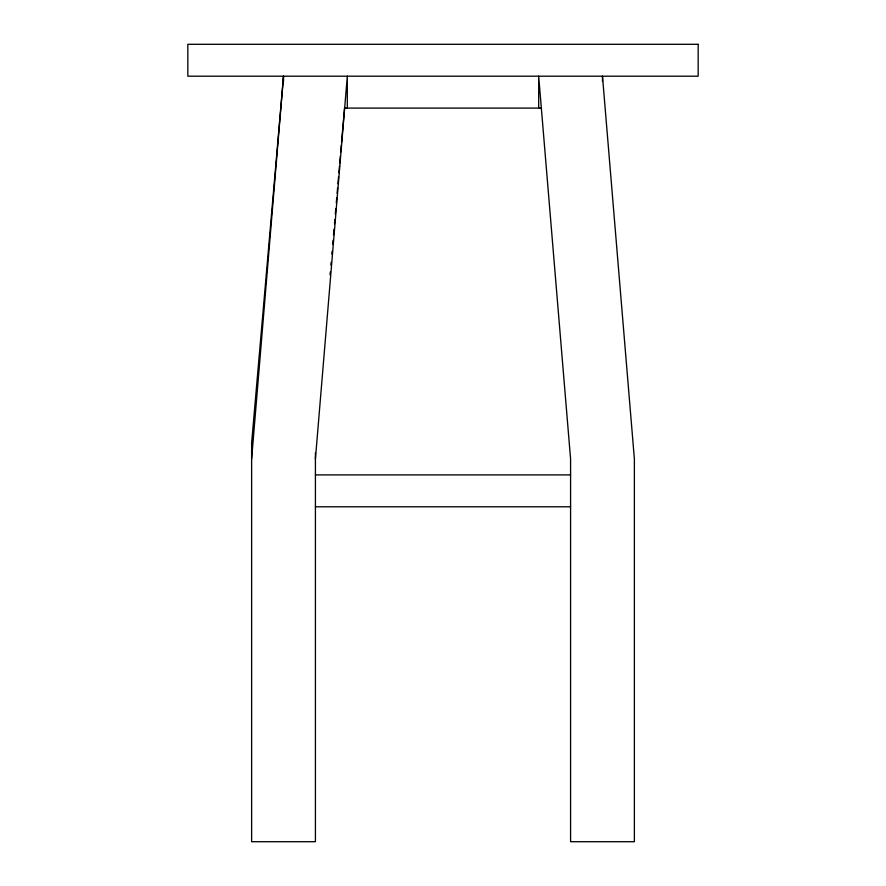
<?xml version="1.0" encoding="UTF-8"?>
<svg xmlns="http://www.w3.org/2000/svg" width="886" height="886" viewBox="0 0 886 886"><rect width="100%" height="100%" fill="white"/><g stroke="black" fill="none" stroke-linecap="round" stroke-linejoin="round"><path stroke-width="1.33" d="M251.624 458.948L283.52 76.196L283.52 81.512M315.416 458.948L347.312 76.196L347.312 108.092M283.52 76.196L251.624 443L251.624 841.7L315.416 841.7L315.416 452.657M330.046 274.771L330.29 272.013M330.888 265.113L331.12 262.356M331.84 254.083L332.084 251.325M332.682 244.425L333.047 240.294M333.524 234.779L334 229.264M334.487 223.748L334.842 219.606M335.318 214.091L335.805 208.575M336.281 203.06L336.758 197.545M337.123 193.403L337.599 187.887M337.954 183.756L338.563 176.857M338.917 172.726L339.515 165.826M339.759 163.068L340.357 156.18M340.722 152.038L341.32 145.149M341.553 142.391L344.554 107.915M344.599 108.092L541.401 108.092M315.416 474.896L570.584 474.896M315.416 506.792L570.584 506.792M602.48 81.512L602.48 76.196L634.376 458.948L634.376 841.7L570.584 841.7L570.584 458.948L538.688 76.196L538.688 108.092M698.168 44.3L187.832 44.3L187.832 76.196L698.168 76.196L698.168 44.3"/></g></svg>
